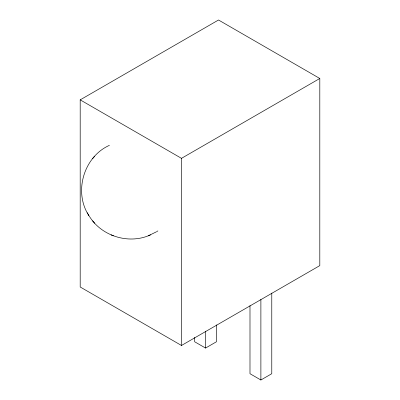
<?xml version="1.0" encoding="UTF-8"?>
<svg xmlns="http://www.w3.org/2000/svg" width="400" height="400" viewBox="0 0 400 400"><rect width="100%" height="100%" fill="white"/><g stroke="black" fill="none" stroke-linecap="round" stroke-linejoin="round"><path stroke-width="0.6" d="M109.43 145.33C83.045 157.095 73.015 193.625 89.91 217.145C102.15 236.22 128.385 244.275 149.23 235.425M92.62 158.59L93.555 157.52M93.79 157.245L94.695 156.205M157.075 231.425L157.9 230.905M156.665 231.69L148.21 235.84M80.195 99.86L218.515 20L319.805 78.48L319.805 265.615L181.485 345.475L80.195 286.995L80.195 99.86L181.485 158.34L319.805 78.48M194.665 337.395L194.665 341.77L205.555 348.055L216.445 341.77L216.445 324.895M249.99 305.595L249.99 373.71L260.885 380L271.775 373.71L271.775 293.1M149.465 235.325L150.555 234.885M111.12 234.885L112.21 235.325M112.45 235.425L113.465 235.84M92.62 220.845L93.555 221.915M93.79 222.195L94.695 223.23M87.265 212.75L87.965 213.975M88.2 214.39L88.885 215.59M260.885 299.385L260.885 380M205.555 331.185L205.555 348.055M181.485 158.34L181.485 345.475"/></g></svg>
